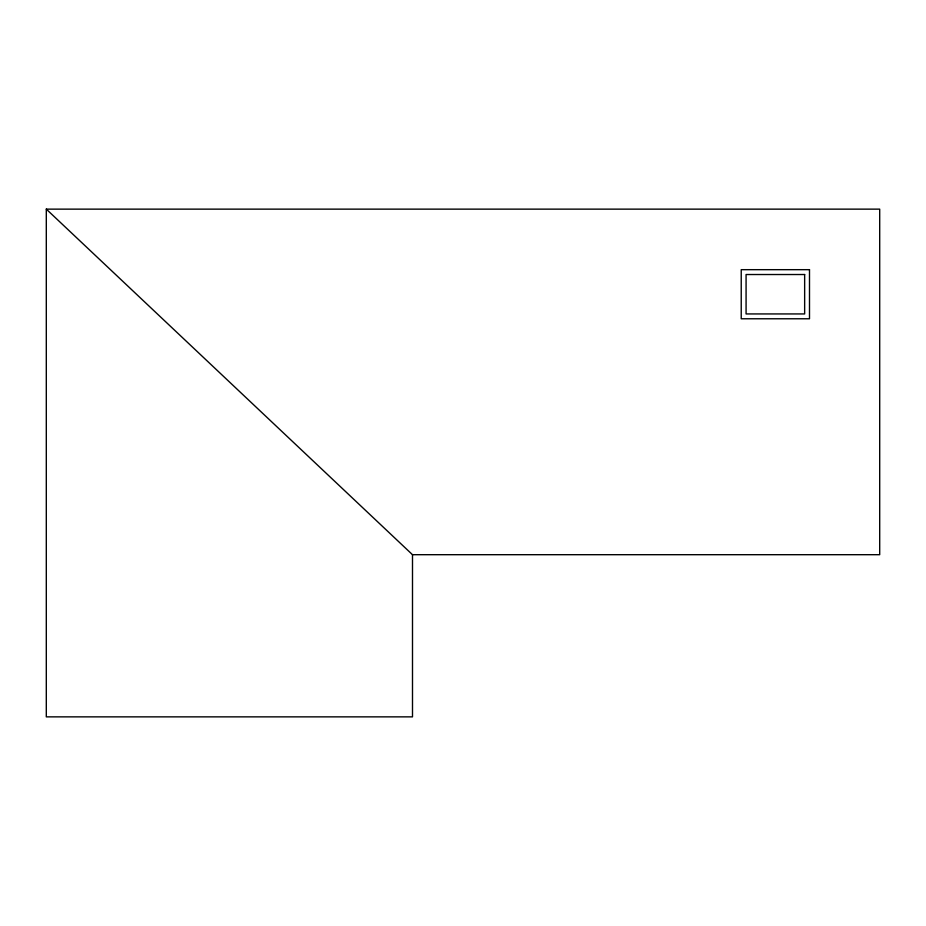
<?xml version="1.0" encoding="UTF-8"?>
<svg xmlns="http://www.w3.org/2000/svg" width="926" height="926" viewBox="0 0 926 926"><rect width="100%" height="100%" fill="white"/><g stroke="black" fill="none" stroke-linecap="round" stroke-linejoin="round"><path stroke-width="1.39" d="M46.3 209.137L879.7 209.137L879.7 554.697L412.498 554.697L46.3 209.137L46.3 716.863L412.498 716.863L412.498 554.697M809.498 269.674L741.228 269.674L741.228 318.775L809.498 318.775L809.498 269.674M804.648 274.524L746.078 274.524L746.078 313.937L804.648 313.937L804.648 274.524"/></g></svg>
